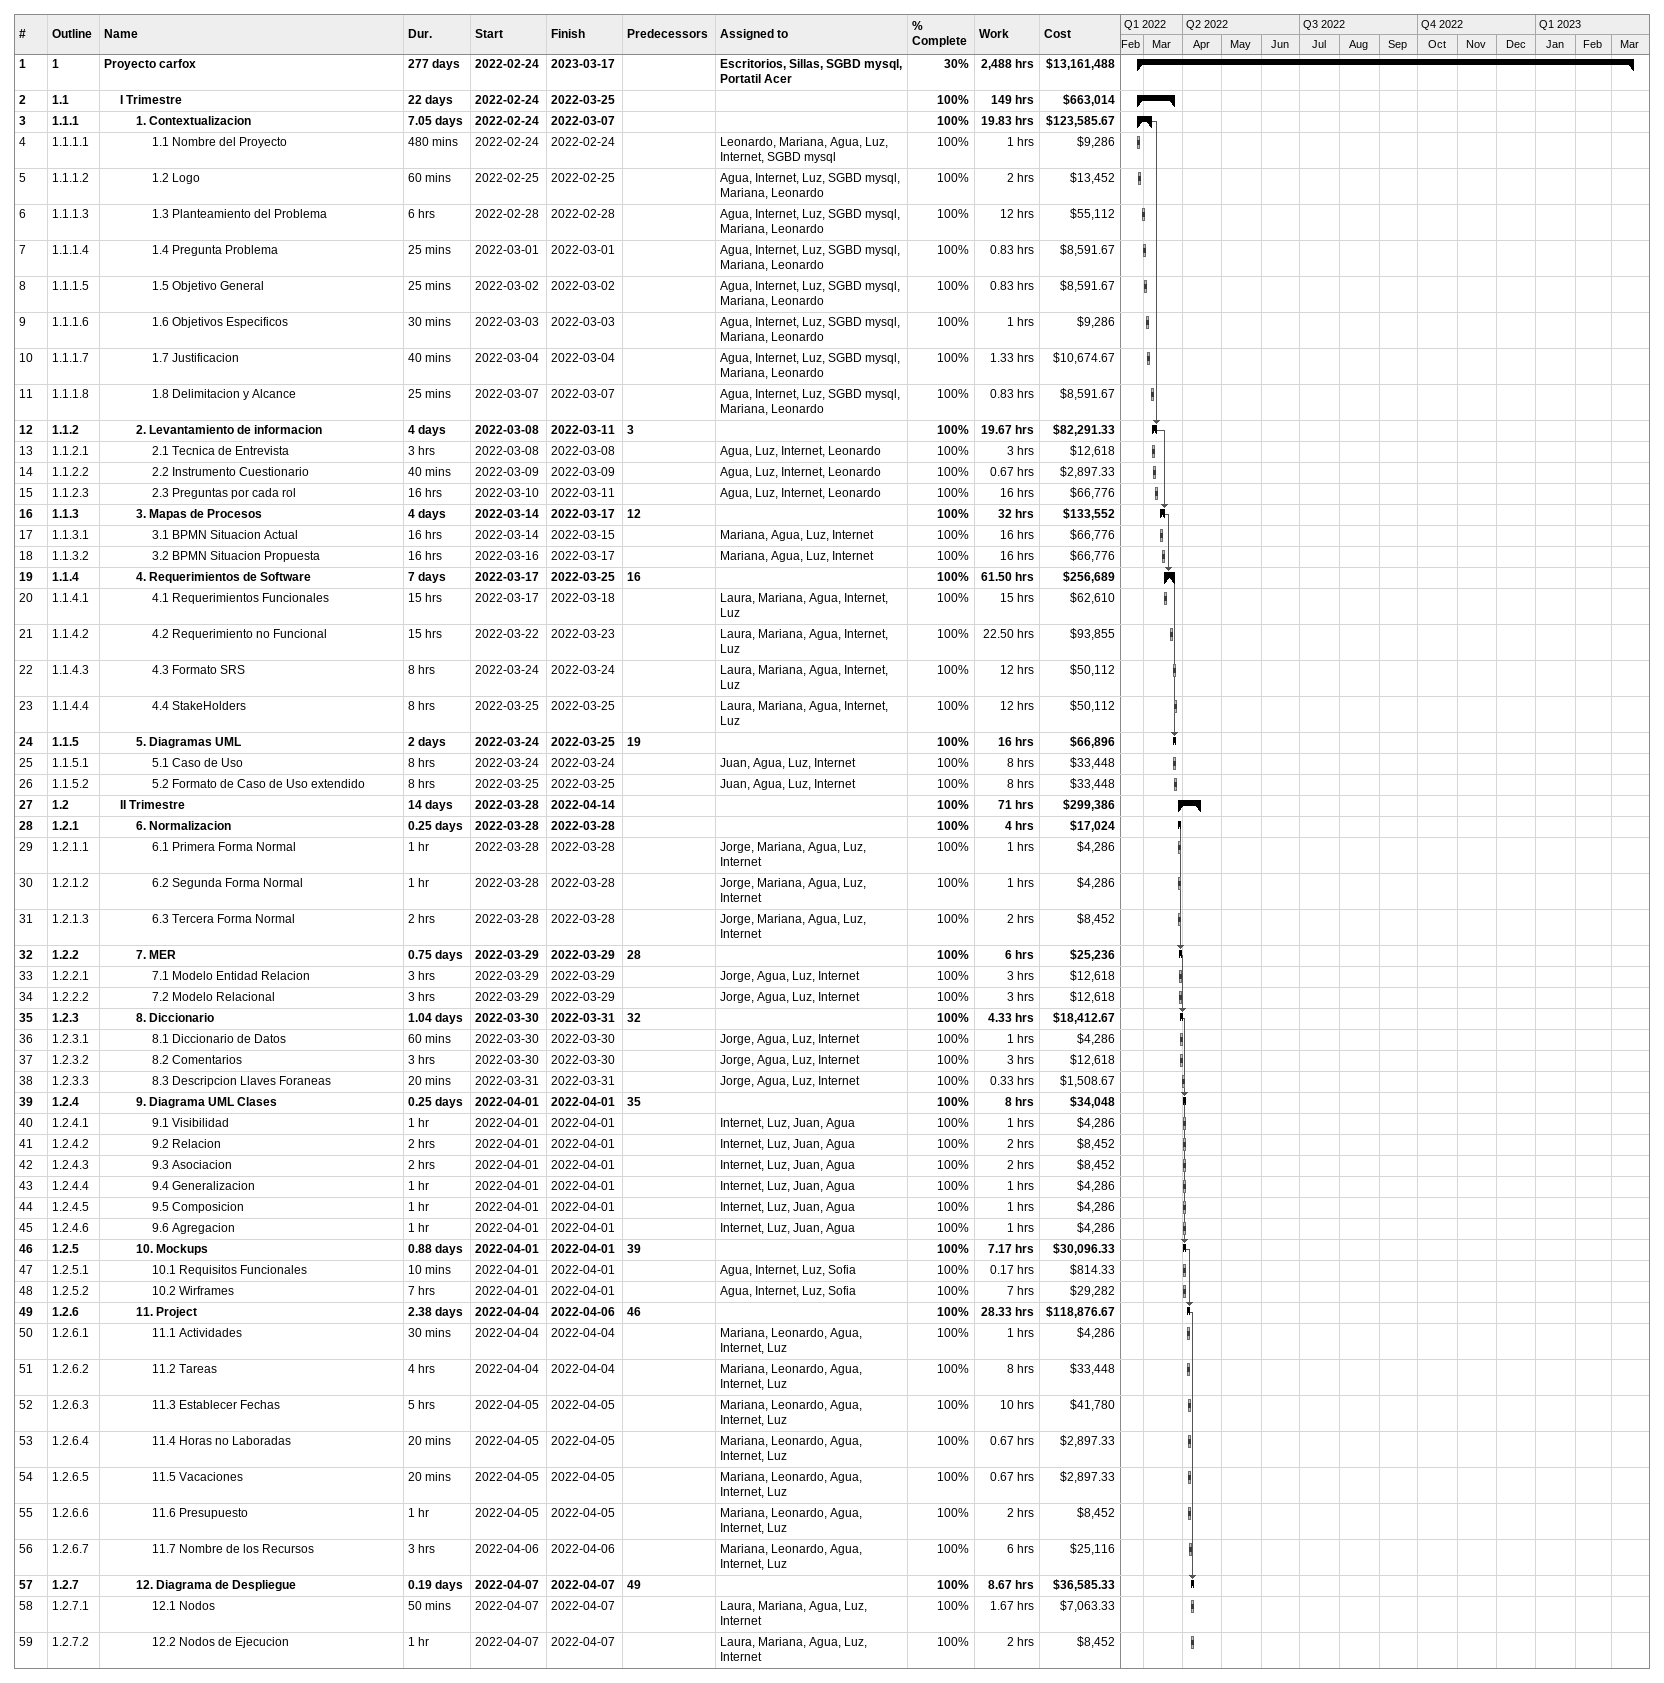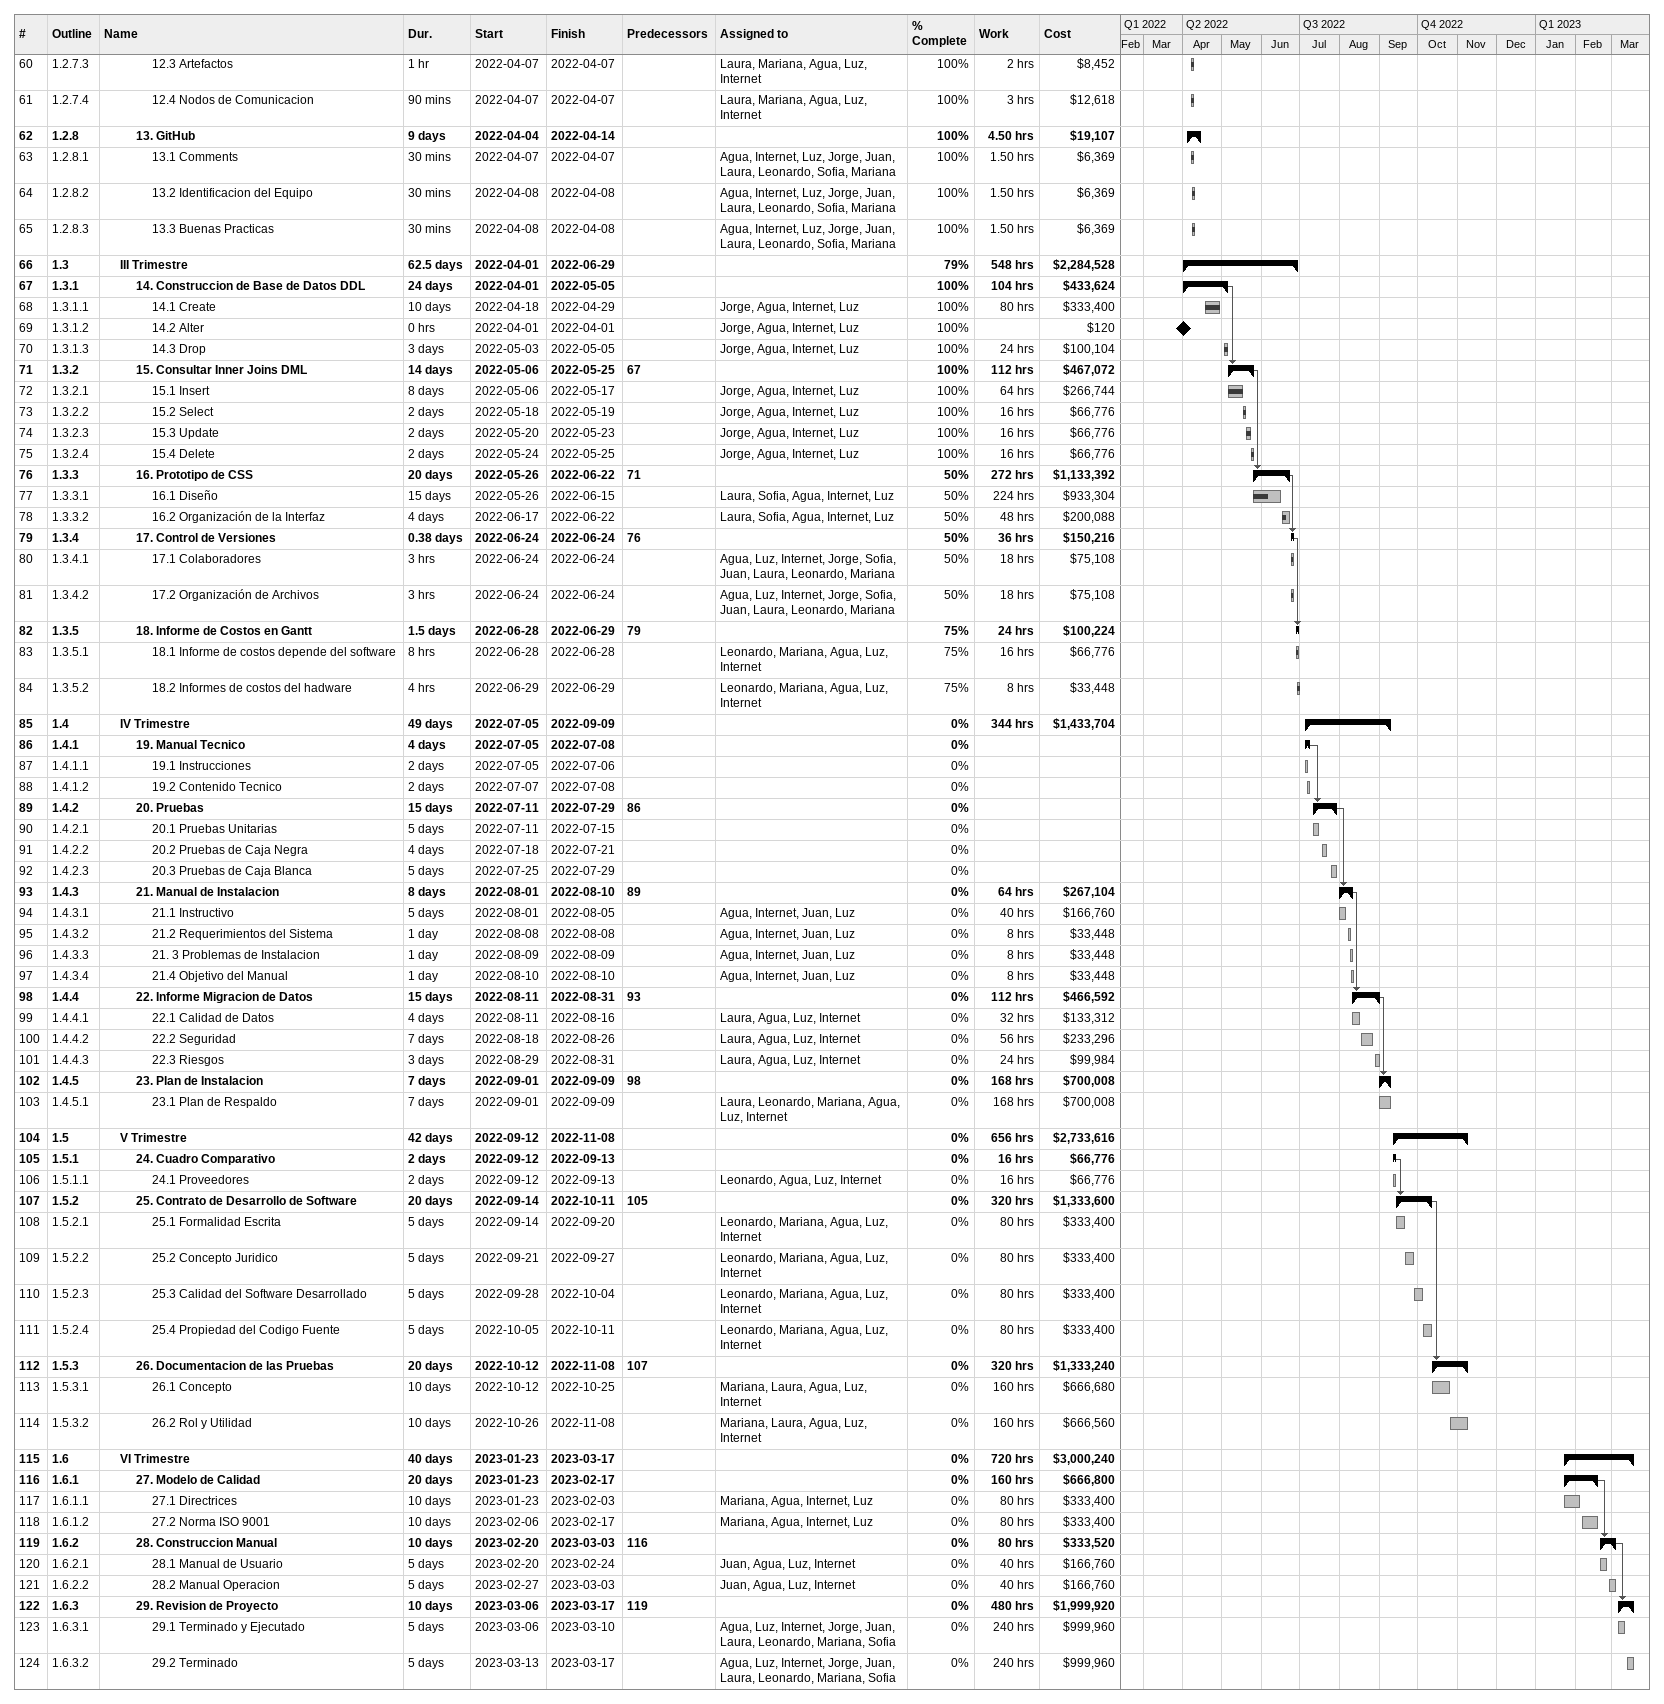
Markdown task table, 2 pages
| ID | WBS | Task | Duration | Start | Finish | Predecessors | Resources | % complete | Work (h) | Cost ($) |
|---|---|---|---|---|---|---|---|---|---|---|
| 1 | 1 | **Proyecto carfox** | 277d | 2022-02-24 | 2023-03-17 |  | Escritorios, Sillas, SGBD mysql, Portatil Acer | 30 | 2488 | 13161488 |
| 2 | 1.1 | **I Trimestre** | 22d | 2022-02-24 | 2022-03-25 |  |  | 100 | 149 | 663014 |
| 3 | 1.1.1 | **1. Contextualizacion** | 7.05d | 2022-02-24 | 2022-03-07 |  |  | 100 | 19.83 | 123585.67 |
| 4 | 1.1.1.1 | 1.1 Nombre del Proyecto | 480min | 2022-02-24 | 2022-02-24 |  | Leonardo, Mariana, Agua, Luz, Internet, SGBD mysql | 100 | 1 | 9286 |
| 5 | 1.1.1.2 | 1.2 Logo | 60min | 2022-02-25 | 2022-02-25 |  | Agua, Internet, Luz, SGBD mysql, Mariana, Leonardo | 100 | 2 | 13452 |
| 6 | 1.1.1.3 | 1.3 Planteamiento del Problema | 6h | 2022-02-28 | 2022-02-28 |  | Agua, Internet, Luz, SGBD mysql, Mariana, Leonardo | 100 | 12 | 55112 |
| 7 | 1.1.1.4 | 1.4 Pregunta Problema | 25min | 2022-03-01 | 2022-03-01 |  | Agua, Internet, Luz, SGBD mysql, Mariana, Leonardo | 100 | 0.83 | 8591.67 |
| 8 | 1.1.1.5 | 1.5 Objetivo General | 25min | 2022-03-02 | 2022-03-02 |  | Agua, Internet, Luz, SGBD mysql, Mariana, Leonardo | 100 | 0.83 | 8591.67 |
| 9 | 1.1.1.6 | 1.6 Objetivos Especificos | 30min | 2022-03-03 | 2022-03-03 |  | Agua, Internet, Luz, SGBD mysql, Mariana, Leonardo | 100 | 1 | 9286 |
| 10 | 1.1.1.7 | 1.7 Justificacion | 40min | 2022-03-04 | 2022-03-04 |  | Agua, Internet, Luz, SGBD mysql, Mariana, Leonardo | 100 | 1.33 | 10674.67 |
| 11 | 1.1.1.8 | 1.8 Delimitacion y Alcance | 25min | 2022-03-07 | 2022-03-07 |  | Agua, Internet, Luz, SGBD mysql, Mariana, Leonardo | 100 | 0.83 | 8591.67 |
| 12 | 1.1.2 | **2. Levantamiento de informacion** | 4d | 2022-03-08 | 2022-03-11 | 3 |  | 100 | 19.67 | 82291.33 |
| 13 | 1.1.2.1 | 2.1 Tecnica de Entrevista | 3h | 2022-03-08 | 2022-03-08 |  | Agua, Luz, Internet, Leonardo | 100 | 3 | 12618 |
| 14 | 1.1.2.2 | 2.2 Instrumento Cuestionario | 40min | 2022-03-09 | 2022-03-09 |  | Agua, Luz, Internet, Leonardo | 100 | 0.67 | 2897.33 |
| 15 | 1.1.2.3 | 2.3 Preguntas por cada rol | 16h | 2022-03-10 | 2022-03-11 |  | Agua, Luz, Internet, Leonardo | 100 | 16 | 66776 |
| 16 | 1.1.3 | **3. Mapas de Procesos** | 4d | 2022-03-14 | 2022-03-17 | 12 |  | 100 | 32 | 133552 |
| 17 | 1.1.3.1 | 3.1 BPMN Situacion Actual | 16h | 2022-03-14 | 2022-03-15 |  | Mariana, Agua, Luz, Internet | 100 | 16 | 66776 |
| 18 | 1.1.3.2 | 3.2 BPMN Situacion Propuesta | 16h | 2022-03-16 | 2022-03-17 |  | Mariana, Agua, Luz, Internet | 100 | 16 | 66776 |
| 19 | 1.1.4 | **4. Requerimientos de Software** | 7d | 2022-03-17 | 2022-03-25 | 16 |  | 100 | 61.50 | 256689 |
| 20 | 1.1.4.1 | 4.1 Requerimientos Funcionales | 15h | 2022-03-17 | 2022-03-18 |  | Laura, Mariana, Agua, Internet, Luz | 100 | 15 | 62610 |
| 21 | 1.1.4.2 | 4.2 Requerimiento no Funcional | 15h | 2022-03-22 | 2022-03-23 |  | Laura, Mariana, Agua, Internet, Luz | 100 | 22.50 | 93855 |
| 22 | 1.1.4.3 | 4.3 Formato SRS | 8h | 2022-03-24 | 2022-03-24 |  | Laura, Mariana, Agua, Internet, Luz | 100 | 12 | 50112 |
| 23 | 1.1.4.4 | 4.4 StakeHolders | 8h | 2022-03-25 | 2022-03-25 |  | Laura, Mariana, Agua, Internet, Luz | 100 | 12 | 50112 |
| 24 | 1.1.5 | **5. Diagramas UML** | 2d | 2022-03-24 | 2022-03-25 | 19 |  | 100 | 16 | 66896 |
| 25 | 1.1.5.1 | 5.1 Caso de Uso | 8h | 2022-03-24 | 2022-03-24 |  | Juan, Agua, Luz, Internet | 100 | 8 | 33448 |
| 26 | 1.1.5.2 | 5.2 Formato de Caso de Uso extendido | 8h | 2022-03-25 | 2022-03-25 |  | Juan, Agua, Luz, Internet | 100 | 8 | 33448 |
| 27 | 1.2 | **II Trimestre** | 14d | 2022-03-28 | 2022-04-14 |  |  | 100 | 71 | 299386 |
| 28 | 1.2.1 | **6. Normalizacion** | 0.25d | 2022-03-28 | 2022-03-28 |  |  | 100 | 4 | 17024 |
| 29 | 1.2.1.1 | 6.1 Primera Forma Normal | 1h | 2022-03-28 | 2022-03-28 |  | Jorge, Mariana, Agua, Luz, Internet | 100 | 1 | 4286 |
| 30 | 1.2.1.2 | 6.2 Segunda Forma Normal | 1h | 2022-03-28 | 2022-03-28 |  | Jorge, Mariana, Agua, Luz, Internet | 100 | 1 | 4286 |
| 31 | 1.2.1.3 | 6.3 Tercera Forma Normal | 2h | 2022-03-28 | 2022-03-28 |  | Jorge, Mariana, Agua, Luz, Internet | 100 | 2 | 8452 |
| 32 | 1.2.2 | **7. MER** | 0.75d | 2022-03-29 | 2022-03-29 | 28 |  | 100 | 6 | 25236 |
| 33 | 1.2.2.1 | 7.1 Modelo Entidad Relacion | 3h | 2022-03-29 | 2022-03-29 |  | Jorge, Agua, Luz, Internet | 100 | 3 | 12618 |
| 34 | 1.2.2.2 | 7.2 Modelo Relacional | 3h | 2022-03-29 | 2022-03-29 |  | Jorge, Agua, Luz, Internet | 100 | 3 | 12618 |
| 35 | 1.2.3 | **8. Diccionario** | 1.04d | 2022-03-30 | 2022-03-31 | 32 |  | 100 | 4.33 | 18412.67 |
| 36 | 1.2.3.1 | 8.1 Diccionario de Datos | 60min | 2022-03-30 | 2022-03-30 |  | Jorge, Agua, Luz, Internet | 100 | 1 | 4286 |
| 37 | 1.2.3.2 | 8.2 Comentarios | 3h | 2022-03-30 | 2022-03-30 |  | Jorge, Agua, Luz, Internet | 100 | 3 | 12618 |
| 38 | 1.2.3.3 | 8.3 Descripcion Llaves Foraneas | 20min | 2022-03-31 | 2022-03-31 |  | Jorge, Agua, Luz, Internet | 100 | 0.33 | 1508.67 |
| 39 | 1.2.4 | **9. Diagrama UML Clases** | 0.25d | 2022-04-01 | 2022-04-01 | 35 |  | 100 | 8 | 34048 |
| 40 | 1.2.4.1 | 9.1 Visibilidad | 1h | 2022-04-01 | 2022-04-01 |  | Internet, Luz, Juan, Agua | 100 | 1 | 4286 |
| 41 | 1.2.4.2 | 9.2 Relacion | 2h | 2022-04-01 | 2022-04-01 |  | Internet, Luz, Juan, Agua | 100 | 2 | 8452 |
| 42 | 1.2.4.3 | 9.3 Asociacion | 2h | 2022-04-01 | 2022-04-01 |  | Internet, Luz, Juan, Agua | 100 | 2 | 8452 |
| 43 | 1.2.4.4 | 9.4 Generalizacion | 1h | 2022-04-01 | 2022-04-01 |  | Internet, Luz, Juan, Agua | 100 | 1 | 4286 |
| 44 | 1.2.4.5 | 9.5 Composicion | 1h | 2022-04-01 | 2022-04-01 |  | Internet, Luz, Juan, Agua | 100 | 1 | 4286 |
| 45 | 1.2.4.6 | 9.6 Agregacion | 1h | 2022-04-01 | 2022-04-01 |  | Internet, Luz, Juan, Agua | 100 | 1 | 4286 |
| 46 | 1.2.5 | **10. Mockups** | 0.88d | 2022-04-01 | 2022-04-01 | 39 |  | 100 | 7.17 | 30096.33 |
| 47 | 1.2.5.1 | 10.1 Requisitos Funcionales | 10min | 2022-04-01 | 2022-04-01 |  | Agua, Internet, Luz, Sofia | 100 | 0.17 | 814.33 |
| 48 | 1.2.5.2 | 10.2 Wirframes | 7h | 2022-04-01 | 2022-04-01 |  | Agua, Internet, Luz, Sofia | 100 | 7 | 29282 |
| 49 | 1.2.6 | **11. Project** | 2.38d | 2022-04-04 | 2022-04-06 | 46 |  | 100 | 28.33 | 118876.67 |
| 50 | 1.2.6.1 | 11.1 Actividades | 30min | 2022-04-04 | 2022-04-04 |  | Mariana, Leonardo, Agua, Internet, Luz | 100 | 1 | 4286 |
| 51 | 1.2.6.2 | 11.2 Tareas | 4h | 2022-04-04 | 2022-04-04 |  | Mariana, Leonardo, Agua, Internet, Luz | 100 | 8 | 33448 |
| 52 | 1.2.6.3 | 11.3 Establecer Fechas | 5h | 2022-04-05 | 2022-04-05 |  | Mariana, Leonardo, Agua, Internet, Luz | 100 | 10 | 41780 |
| 53 | 1.2.6.4 | 11.4 Horas no Laboradas | 20min | 2022-04-05 | 2022-04-05 |  | Mariana, Leonardo, Agua, Internet, Luz | 100 | 0.67 | 2897.33 |
| 54 | 1.2.6.5 | 11.5 Vacaciones | 20min | 2022-04-05 | 2022-04-05 |  | Mariana, Leonardo, Agua, Internet, Luz | 100 | 0.67 | 2897.33 |
| 55 | 1.2.6.6 | 11.6 Presupuesto | 1h | 2022-04-05 | 2022-04-05 |  | Mariana, Leonardo, Agua, Internet, Luz | 100 | 2 | 8452 |
| 56 | 1.2.6.7 | 11.7 Nombre de los Recursos | 3h | 2022-04-06 | 2022-04-06 |  | Mariana, Leonardo, Agua, Internet, Luz | 100 | 6 | 25116 |
| 57 | 1.2.7 | **12. Diagrama de Despliegue** | 0.19d | 2022-04-07 | 2022-04-07 | 49 |  | 100 | 8.67 | 36585.33 |
| 58 | 1.2.7.1 | 12.1 Nodos | 50min | 2022-04-07 | 2022-04-07 |  | Laura, Mariana, Agua, Luz, Internet | 100 | 1.67 | 7063.33 |
| 59 | 1.2.7.2 | 12.2 Nodos de Ejecucion | 1h | 2022-04-07 | 2022-04-07 |  | Laura, Mariana, Agua, Luz, Internet | 100 | 2 | 8452 |
| 60 | 1.2.7.3 | 12.3 Artefactos | 1h | 2022-04-07 | 2022-04-07 |  | Laura, Mariana, Agua, Luz, Internet | 100 | 2 | 8452 |
| 61 | 1.2.7.4 | 12.4 Nodos de Comunicacion | 90min | 2022-04-07 | 2022-04-07 |  | Laura, Mariana, Agua, Luz, Internet | 100 | 3 | 12618 |
| 62 | 1.2.8 | **13. GitHub** | 9d | 2022-04-04 | 2022-04-14 |  |  | 100 | 4.50 | 19107 |
| 63 | 1.2.8.1 | 13.1 Comments | 30min | 2022-04-07 | 2022-04-07 |  | Agua, Internet, Luz, Jorge, Juan, Laura, Leonardo, Sofia, Mariana | 100 | 1.50 | 6369 |
| 64 | 1.2.8.2 | 13.2 Identificacion del Equipo | 30min | 2022-04-08 | 2022-04-08 |  | Agua, Internet, Luz, Jorge, Juan, Laura, Leonardo, Sofia, Mariana | 100 | 1.50 | 6369 |
| 65 | 1.2.8.3 | 13.3 Buenas Practicas | 30min | 2022-04-08 | 2022-04-08 |  | Agua, Internet, Luz, Jorge, Juan, Laura, Leonardo, Sofia, Mariana | 100 | 1.50 | 6369 |
| 66 | 1.3 | **III Trimestre** | 62.5d | 2022-04-01 | 2022-06-29 |  |  | 79 | 548 | 2284528 |
| 67 | 1.3.1 | **14. Construccion de Base de Datos DDL** | 24d | 2022-04-01 | 2022-05-05 |  |  | 100 | 104 | 433624 |
| 68 | 1.3.1.1 | 14.1 Create | 10d | 2022-04-18 | 2022-04-29 |  | Jorge, Agua, Internet, Luz | 100 | 80 | 333400 |
| 69 | 1.3.1.2 | 14.2 Alter | 0h | 2022-04-01 | 2022-04-01 |  | Jorge, Agua, Internet, Luz | 100 |  | 120 |
| 70 | 1.3.1.3 | 14.3 Drop | 3d | 2022-05-03 | 2022-05-05 |  | Jorge, Agua, Internet, Luz | 100 | 24 | 100104 |
| 71 | 1.3.2 | **15. Consultar Inner Joins DML** | 14d | 2022-05-06 | 2022-05-25 | 67 |  | 100 | 112 | 467072 |
| 72 | 1.3.2.1 | 15.1 Insert | 8d | 2022-05-06 | 2022-05-17 |  | Jorge, Agua, Internet, Luz | 100 | 64 | 266744 |
| 73 | 1.3.2.2 | 15.2 Select | 2d | 2022-05-18 | 2022-05-19 |  | Jorge, Agua, Internet, Luz | 100 | 16 | 66776 |
| 74 | 1.3.2.3 | 15.3 Update | 2d | 2022-05-20 | 2022-05-23 |  | Jorge, Agua, Internet, Luz | 100 | 16 | 66776 |
| 75 | 1.3.2.4 | 15.4 Delete | 2d | 2022-05-24 | 2022-05-25 |  | Jorge, Agua, Internet, Luz | 100 | 16 | 66776 |
| 76 | 1.3.3 | **16. Prototipo de CSS** | 20d | 2022-05-26 | 2022-06-22 | 71 |  | 50 | 272 | 1133392 |
| 77 | 1.3.3.1 | 16.1 Diseño | 15d | 2022-05-26 | 2022-06-15 |  | Laura, Sofia, Agua, Internet, Luz | 50 | 224 | 933304 |
| 78 | 1.3.3.2 | 16.2 Organización de la Interfaz | 4d | 2022-06-17 | 2022-06-22 |  | Laura, Sofia, Agua, Internet, Luz | 50 | 48 | 200088 |
| 79 | 1.3.4 | **17. Control de Versiones** | 0.38d | 2022-06-24 | 2022-06-24 | 76 |  | 50 | 36 | 150216 |
| 80 | 1.3.4.1 | 17.1 Colaboradores | 3h | 2022-06-24 | 2022-06-24 |  | Agua, Luz, Internet, Jorge, Sofia, Juan, Laura, Leonardo, Mariana | 50 | 18 | 75108 |
| 81 | 1.3.4.2 | 17.2 Organización de Archivos | 3h | 2022-06-24 | 2022-06-24 |  | Agua, Luz, Internet, Jorge, Sofia, Juan, Laura, Leonardo, Mariana | 50 | 18 | 75108 |
| 82 | 1.3.5 | **18. Informe de Costos en Gantt** | 1.5d | 2022-06-28 | 2022-06-29 | 79 |  | 75 | 24 | 100224 |
| 83 | 1.3.5.1 | 18.1 Informe de costos depende del software | 8h | 2022-06-28 | 2022-06-28 |  | Leonardo, Mariana, Agua, Luz, Internet | 75 | 16 | 66776 |
| 84 | 1.3.5.2 | 18.2 Informes de costos del hadware | 4h | 2022-06-29 | 2022-06-29 |  | Leonardo, Mariana, Agua, Luz, Internet | 75 | 8 | 33448 |
| 85 | 1.4 | **IV Trimestre** | 49d | 2022-07-05 | 2022-09-09 |  |  | 0 | 344 | 1433704 |
| 86 | 1.4.1 | **19. Manual Tecnico** | 4d | 2022-07-05 | 2022-07-08 |  |  | 0 |  |  |
| 87 | 1.4.1.1 | 19.1 Instrucciones | 2d | 2022-07-05 | 2022-07-06 |  |  | 0 |  |  |
| 88 | 1.4.1.2 | 19.2 Contenido Tecnico | 2d | 2022-07-07 | 2022-07-08 |  |  | 0 |  |  |
| 89 | 1.4.2 | **20. Pruebas** | 15d | 2022-07-11 | 2022-07-29 | 86 |  | 0 |  |  |
| 90 | 1.4.2.1 | 20.1 Pruebas Unitarias | 5d | 2022-07-11 | 2022-07-15 |  |  | 0 |  |  |
| 91 | 1.4.2.2 | 20.2 Pruebas de Caja Negra | 4d | 2022-07-18 | 2022-07-21 |  |  | 0 |  |  |
| 92 | 1.4.2.3 | 20.3 Pruebas de Caja Blanca | 5d | 2022-07-25 | 2022-07-29 |  |  | 0 |  |  |
| 93 | 1.4.3 | **21. Manual de Instalacion** | 8d | 2022-08-01 | 2022-08-10 | 89 |  | 0 | 64 | 267104 |
| 94 | 1.4.3.1 | 21.1 Instructivo | 5d | 2022-08-01 | 2022-08-05 |  | Agua, Internet, Juan, Luz | 0 | 40 | 166760 |
| 95 | 1.4.3.2 | 21.2 Requerimientos del Sistema | 1d | 2022-08-08 | 2022-08-08 |  | Agua, Internet, Juan, Luz | 0 | 8 | 33448 |
| 96 | 1.4.3.3 | 21. 3 Problemas de Instalacion | 1d | 2022-08-09 | 2022-08-09 |  | Agua, Internet, Juan, Luz | 0 | 8 | 33448 |
| 97 | 1.4.3.4 | 21.4 Objetivo del Manual | 1d | 2022-08-10 | 2022-08-10 |  | Agua, Internet, Juan, Luz | 0 | 8 | 33448 |
| 98 | 1.4.4 | **22. Informe Migracion de Datos** | 15d | 2022-08-11 | 2022-08-31 | 93 |  | 0 | 112 | 466592 |
| 99 | 1.4.4.1 | 22.1 Calidad de Datos | 4d | 2022-08-11 | 2022-08-16 |  | Laura, Agua, Luz, Internet | 0 | 32 | 133312 |
| 100 | 1.4.4.2 | 22.2 Seguridad | 7d | 2022-08-18 | 2022-08-26 |  | Laura, Agua, Luz, Internet | 0 | 56 | 233296 |
| 101 | 1.4.4.3 | 22.3 Riesgos | 3d | 2022-08-29 | 2022-08-31 |  | Laura, Agua, Luz, Internet | 0 | 24 | 99984 |
| 102 | 1.4.5 | **23. Plan de Instalacion** | 7d | 2022-09-01 | 2022-09-09 | 98 |  | 0 | 168 | 700008 |
| 103 | 1.4.5.1 | 23.1 Plan de Respaldo | 7d | 2022-09-01 | 2022-09-09 |  | Laura, Leonardo, Mariana, Agua, Luz, Internet | 0 | 168 | 700008 |
| 104 | 1.5 | **V Trimestre** | 42d | 2022-09-12 | 2022-11-08 |  |  | 0 | 656 | 2733616 |
| 105 | 1.5.1 | **24. Cuadro Comparativo** | 2d | 2022-09-12 | 2022-09-13 |  |  | 0 | 16 | 66776 |
| 106 | 1.5.1.1 | 24.1 Proveedores | 2d | 2022-09-12 | 2022-09-13 |  | Leonardo, Agua, Luz, Internet | 0 | 16 | 66776 |
| 107 | 1.5.2 | **25. Contrato de Desarrollo de Software** | 20d | 2022-09-14 | 2022-10-11 | 105 |  | 0 | 320 | 1333600 |
| 108 | 1.5.2.1 | 25.1 Formalidad Escrita | 5d | 2022-09-14 | 2022-09-20 |  | Leonardo, Mariana, Agua, Luz, Internet | 0 | 80 | 333400 |
| 109 | 1.5.2.2 | 25.2 Concepto Juridico | 5d | 2022-09-21 | 2022-09-27 |  | Leonardo, Mariana, Agua, Luz, Internet | 0 | 80 | 333400 |
| 110 | 1.5.2.3 | 25.3 Calidad del Software Desarrollado | 5d | 2022-09-28 | 2022-10-04 |  | Leonardo, Mariana, Agua, Luz, Internet | 0 | 80 | 333400 |
| 111 | 1.5.2.4 | 25.4 Propiedad del Codigo Fuente | 5d | 2022-10-05 | 2022-10-11 |  | Leonardo, Mariana, Agua, Luz, Internet | 0 | 80 | 333400 |
| 112 | 1.5.3 | **26. Documentacion de las Pruebas** | 20d | 2022-10-12 | 2022-11-08 | 107 |  | 0 | 320 | 1333240 |
| 113 | 1.5.3.1 | 26.1 Concepto | 10d | 2022-10-12 | 2022-10-25 |  | Mariana, Laura, Agua, Luz, Internet | 0 | 160 | 666680 |
| 114 | 1.5.3.2 | 26.2 Rol y Utilidad | 10d | 2022-10-26 | 2022-11-08 |  | Mariana, Laura, Agua, Luz, Internet | 0 | 160 | 666560 |
| 115 | 1.6 | **VI Trimestre** | 40d | 2023-01-23 | 2023-03-17 |  |  | 0 | 720 | 3000240 |
| 116 | 1.6.1 | **27. Modelo de Calidad** | 20d | 2023-01-23 | 2023-02-17 |  |  | 0 | 160 | 666800 |
| 117 | 1.6.1.1 | 27.1 Directrices | 10d | 2023-01-23 | 2023-02-03 |  | Mariana, Agua, Internet, Luz | 0 | 80 | 333400 |
| 118 | 1.6.1.2 | 27.2 Norma ISO 9001 | 10d | 2023-02-06 | 2023-02-17 |  | Mariana, Agua, Internet, Luz | 0 | 80 | 333400 |
| 119 | 1.6.2 | **28. Construccion Manual** | 10d | 2023-02-20 | 2023-03-03 | 116 |  | 0 | 80 | 333520 |
| 120 | 1.6.2.1 | 28.1 Manual de Usuario | 5d | 2023-02-20 | 2023-02-24 |  | Juan, Agua, Luz, Internet | 0 | 40 | 166760 |
| 121 | 1.6.2.2 | 28.2 Manual Operacion | 5d | 2023-02-27 | 2023-03-03 |  | Juan, Agua, Luz, Internet | 0 | 40 | 166760 |
| 122 | 1.6.3 | **29. Revision de Proyecto** | 10d | 2023-03-06 | 2023-03-17 | 119 |  | 0 | 480 | 1999920 |
| 123 | 1.6.3.1 | 29.1 Terminado y Ejecutado | 5d | 2023-03-06 | 2023-03-10 |  | Agua, Luz, Internet, Jorge, Juan, Laura, Leonardo, Mariana, Sofia | 0 | 240 | 999960 |
| 124 | 1.6.3.2 | 29.2 Terminado | 5d | 2023-03-13 | 2023-03-17 |  | Agua, Luz, Internet, Jorge, Juan, Laura, Leonardo, Mariana, Sofia | 0 | 240 | 999960 |
